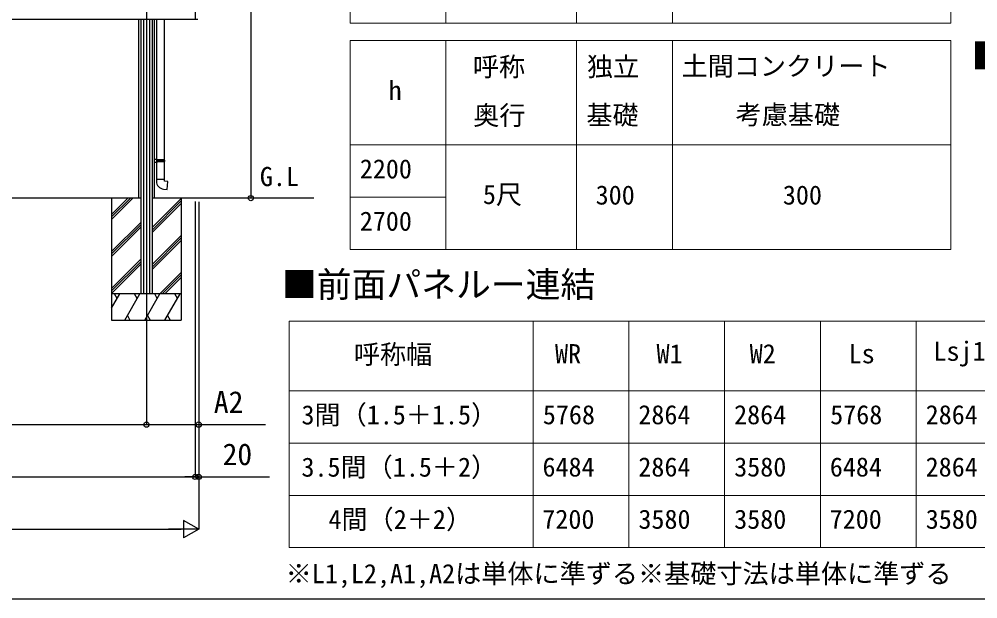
# Model space of a CAD drawing. Units: millimetres, scale not verified. Extents: x -8750 to 8750, y -13001 to 12944.
# Drawn here: x -1181 to 4324, y -13001 to -9674 of the extents above; entities that cross this region are included whole.
import ezdxf
from ezdxf.enums import TextEntityAlignment as Align

# ---------------------------------------------------------------- set-up
doc = ezdxf.new("R2010")
doc.units = ezdxf.units.MM
doc.header["$LTSCALE"] = 70
doc.layers.add('0-1_TABLE1', color=7, linetype='Continuous', lineweight=18)
for name, color, linetype in [('0-2_USER1', 3, 'Continuous'), ('0-3_YKK_12', 2, 'Continuous'), ('0-4_YKK_13', 4, 'Continuous'), ('0-5_YKK_A1', 4, 'Continuous'), ('0-6_YKK_D', 6, 'Continuous'), ('0-7_YKK_ZWAK', 7, 'Continuous')]:
    doc.layers.add(name, color=color, linetype=linetype)
doc.styles.add('ＭＳ ゴシック', font='')
doc.styles.get('ＭＳ ゴシック').set_extended_font_data('MS Gothic')

msp = doc.modelspace()

# ---------------------------------------------------------------- linework, layer by layer
at = {"layer": '0-1_TABLE1'}
for p, q in [((720, -6696.1), (720, -9696.1)), ((1270, -6696.1), (1270, -9696.1)), ((2020, -6696.1), (2020, -9696.1)), ((2570, -6696.1), (2570, -9696.1)), ((4170, -6696.1), (4170, -9696.1)), ((720, -9696.1), (4170, -9696.1)), ((720, -9796.1), (4170, -9796.1)), ((720, -9796.1), (720, -10996.1)), ((1270, -9796.1), (1270, -10996.1)), ((2020, -9796.1), (2020, -10996.1)), ((2570, -9796.1), (2570, -10996.1)), ((4170, -9796.1), (4170, -10996.1)), ((720, -10396.1), (4170, -10396.1)), ((720, -10696.1), (1270, -10696.1)), ((720, -10996.1), (4170, -10996.1)), ((370, -11407.1), (5620, -11407.1)), ((370, -11407.1), (370, -12707.1)), ((1770, -11407.1), (1770, -12707.1)), ((2320, -11407.1), (2320, -12707.1)), ((2870, -11407.1), (2870, -12707.1)), ((3420, -11407.1), (3420, -12707.1)), ((3970, -11407.1), (3970, -12707.1)), ((370, -11807.1), (5620, -11807.1)), ((370, -12107.1), (5620, -12107.1)), ((370, -12407.1), (5620, -12407.1)), ((370, -12707.1), (5620, -12707.1))]:
    msp.add_line(p, q, dxfattribs=at)
at = {"layer": '0-3_YKK_12'}
msp.add_line((-450, -7932.39), (-450, -11446.5), dxfattribs=at)
at = {"layer": '0-4_YKK_13'}
for p, q in [((-390.8, -10478.97), (-390.8, -9674.1)), ((-348.8, -9674.1), (-348.8, -10481.53)), ((-170, -9674.6), (-154.71, -9673.8)), ((-388.8, -10479.03), (-404.8, -10478.56)), ((-388.8, -10496.03), (-404.8, -10496.5)), ((-388.8, -10481.03), (-390.8, -10481.03)), ((-347.8, -10481.53), (-390.8, -10481.53)), ((-390.8, -10481.53), (-390.8, -10482.08)), ((-346.8, -10483.53), (-390.8, -10483.53)), ((-346.8, -10491.53), (-390.8, -10491.53)), ((-347.8, -10493.53), (-390.8, -10493.53)), ((-390.8, -10593.53), (-390.8, -10496.09)), ((-388.8, -10481.03), (-388.8, -10479.03)), ((-388.8, -10496.03), (-388.8, -10494.03)), ((-386.32, -10483.53), (-385.89, -10481.53)), ((-348.8, -10493.53), (-348.8, -10593.53)), ((-346.8, -10483.53), (-347.8, -10481.53)), ((-346.8, -10491.53), (-347.8, -10493.53)), ((-346.8, -10483.53), (-346.8, -10491.53)), ((-346.8, -10593.53), (-392.8, -10593.53)), ((-392.8, -10593.53), (-392.8, -10604.45)), ((-346.8, -10603.53), (-346.8, -10593.53))]:
    msp.add_line(p, q, dxfattribs=at)
for points in [[(-388.8, -10494.03), (-390.8, -10494.03), (-390.8, -10481.03)], [(-386.32, -10483.53), (-386.32, -10491.53), (-385.89, -10493.53)], [(-351.72, -10649.28), (-330.89, -10651.1), (-326.88, -10605.28), (-346.8, -10603.53)]]:
    msp.add_lwpolyline(points, dxfattribs=at)
msp.add_arc((-347.8, -10604.45), 45, 180, 265, dxfattribs=at)
at = {"layer": '0-5_YKK_A1'}
for p, q in [((-170, -8837.4), (-170, -9674.6)), ((-3750, -9674.1), (-170, -9674.1)), ((-495.2, -9674.1), (-495.2, -10701.4)), ((-483, -9674.1), (-483, -11251.1)), ((-467.5, -9674.1), (-467.5, -11251.1)), ((-432.5, -9674.1), (-432.5, -11251.1)), ((-417, -9674.1), (-417, -11251.1)), ((-404.8, -9674.1), (-404.8, -10701.4)), ((-483, -10701.1), (-1423.67, -10701.1)), ((-650, -10701.1), (-650, -11401.1)), ((-650, -10795.08), (-556.02, -10701.1)), ((-650, -10809.22), (-541.88, -10701.1)), ((-650, -10823.36), (-527.74, -10701.1)), ((511.18, -10701.1), (-417, -10701.1)), ((-417, -10870.45), (-250, -10703.45)), ((-417, -10884.59), (-250, -10717.59)), ((-417, -10898.73), (-250, -10731.73)), ((-250, -10701.1), (-250, -11401.1)), ((-650, -11007.21), (-483, -10840.21)), ((-650, -11021.35), (-483, -10854.35)), ((-650, -11035.49), (-483, -10868.5)), ((-417, -11082.58), (-250, -10915.58)), ((-417, -11096.72), (-250, -10929.72)), ((-417, -11110.86), (-250, -10943.86)), ((-650, -11219.34), (-483, -11052.34)), ((-650, -11233.48), (-483, -11066.48)), ((-650, -11247.63), (-483, -11080.63)), ((-373.39, -11251.1), (-250, -11127.71)), ((-359.25, -11251.1), (-250, -11141.85)), ((-345.11, -11251.1), (-250, -11155.99)), ((-250, -11251.1), (-650, -11251.1)), ((-650, -11331.85), (-603.38, -11251.1)), ((-618.38, -11277.08), (-633.38, -11251.1)), ((-574.51, -11401.1), (-487.91, -11251.1)), ((-502.91, -11277.08), (-517.91, -11251.1)), ((-459.04, -11401.1), (-372.44, -11251.1)), ((-387.44, -11277.08), (-402.44, -11251.1)), ((-343.57, -11401.1), (-256.97, -11251.1)), ((-271.97, -11277.08), (-286.97, -11251.1)), ((-559.51, -11375.12), (-544.51, -11401.1)), ((-444.04, -11375.12), (-429.05, -11401.1)), ((-328.57, -11375.12), (-313.58, -11401.1)), ((-650, -11401.1), (-250, -11401.1))]:
    msp.add_line(p, q, dxfattribs=at)
at = {"layer": '0-6_YKK_D'}
for p, q in [((150, -8001.1), (150, -10701.1)), ((-170, -10721.27), (-170, -12302.1)), ((-150, -10722.48), (-150, -12002.1)), ((-450, -11447.5), (-450, -12002.1)), ((-450, -11455.47), (-450, -12002.1)), ((-150, -11478.06), (-150, -12602.1)), ((-170, -11542.35), (-170, -12302.1)), ((-150, -11542.35), (-150, -12302.1)), ((-3470, -12001.1), (-450, -12001.1)), ((-3750, -12301.1), (-170, -12301.1)), ((-170, -12301.1), (-230, -12301.1)), ((-170, -12301.1), (-150, -12301.1)), ((-150, -12301.1), (256.02, -12301.1)), ((-150, -12601.1), (-236.6, -12551.1)), ((-236.6, -12551.1), (-236.6, -12651.1)), ((-7250, -12601.1), (-250, -12601.1)), ((-150, -12601.1), (-323.21, -12601.1)), ((-150, -12601.1), (-236.6, -12651.1))]:
    msp.add_line(p, q, dxfattribs=at)
msp.add_lwpolyline([(-450, -12001.1), (-150, -12001.1), (234.66, -12001.1)], dxfattribs=at)
for centre in [(150, -10701.1), (-450, -12001.1), (-450, -12001.1), (-150, -12001.1), (-170, -12301.1), (-170, -12301.1), (-150, -12301.1)]:
    msp.add_circle(centre, 15, dxfattribs=at)
at = {"layer": '0-7_YKK_ZWAK'}
msp.add_lwpolyline([(-8750, -13001.1), (8750, -13001.1), (8750, 12498.9)], dxfattribs=at)

# ---------------------------------------------------------------- texts
at = {"layer": '0-1_TABLE1', "style": 'ＭＳ ゴシック'}
for s, p in [('呼称', (1424.26, -10035.02)), ('独立', (2079.8, -10034.59)), ('土間コンクリート', (2622.56, -10031.19)), ('h', (940.45, -10171.1)), ('奥行', (1426.39, -10314)), ('基礎', (2076.39, -10311.87)), ('考慮基礎', (2933.21, -10310.16)), ('2200', (775.11, -10621.1)), ('5尺', (1482.22, -10768.12)), ('300', (2129.66, -10771.1)), ('300', (3204.66, -10771.1)), ('2700', (775.11, -10921.1)), ('呼称幅', (741.02, -11685.51)), ('WR', (1896.28, -11682.1)), ('W1', (2479.09, -11682.1)), ('W2', (3014.18, -11682.1)), ('Ls', (3582.5, -11682.1)), ('Lsj1', (4069.43, -11667.61)), ('3間（1.5＋1.5）', (440.17, -12032.95)), ('5768', (1826.39, -12032.1)), ('2864', (2374.69, -12032.1)), ('2864', (2924.69, -12032.1)), ('5768', (3476.39, -12032.1)), ('2864', (4024.69, -12032.1)), ('3.5間（1.5＋2）', (440.17, -12332.95)), ('6484', (1824.26, -12332.1)), ('2864', (2374.69, -12332.1)), ('3580', (2925.11, -12332.1)), ('6484', (3474.26, -12332.1)), ('2864', (4024.69, -12332.1)), ('4間（2＋2）', (595.28, -12632.95)), ('7200', (1823.41, -12632.1)), ('3580', (2375.11, -12632.1)), ('3580', (2925.11, -12632.1)), ('7200', (3473.41, -12632.1)), ('3580', (4025.11, -12632.1))]:
    msp.add_text(s, height=110, dxfattribs=at).set_placement(p, align=Align.BOTTOM_LEFT)
at = {"layer": '0-2_USER1', "style": 'ＭＳ ゴシック'}
for s, height, p in [('■側面パネルー単体', 146.6, (4287.95, -10001.96)), ('G.L', 110, (201.36, -10665.1)), ('■前面パネルー連結', 146.6, (327.95, -11314.1)), ('※L1,L2,A1,A2は単体に準ずる※基礎寸法は単体に準ずる', 110, (349.55, -12944.34))]:
    msp.add_text(s, height=height, dxfattribs=at).set_placement(p, align=Align.BOTTOM_LEFT)
at = {"layer": '0-6_YKK_D', "style": 'ＭＳ ゴシック'}
for s, p in [('A2', (-62.9, -11971.1)), ('20', (-12.56, -12271.1))]:
    msp.add_text(s, height=124.6, dxfattribs=at).set_placement(p, align=Align.BOTTOM_LEFT)

doc.saveas('drawing.dxf')
